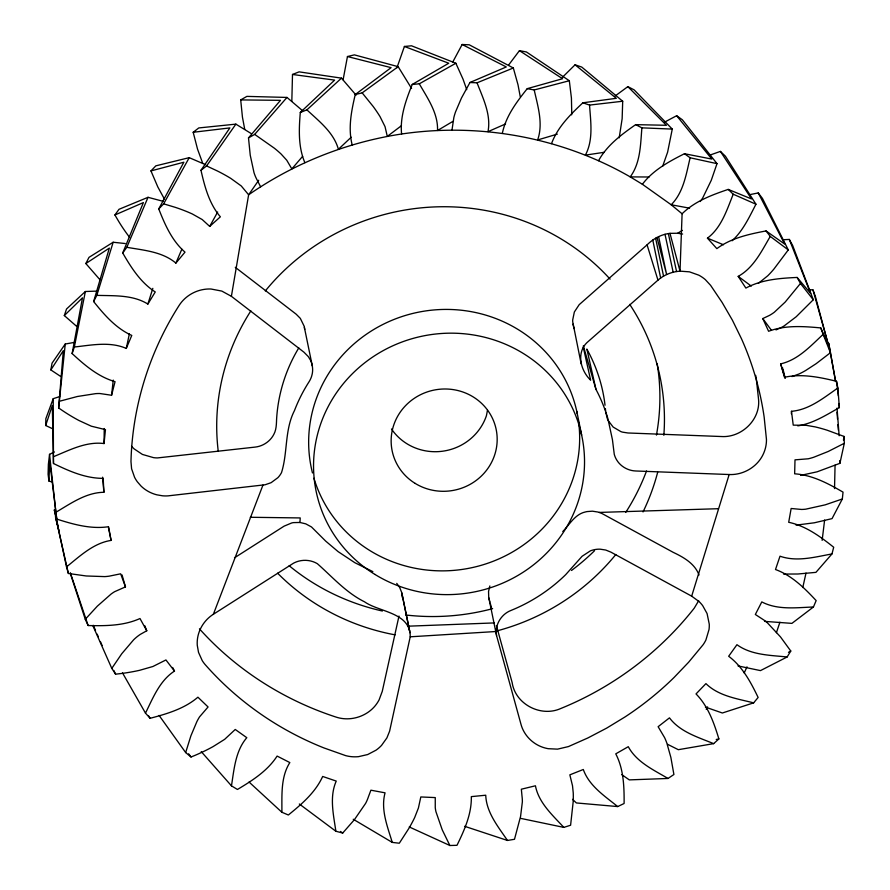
<?xml version="1.0" encoding="UTF-8"?>
<svg xmlns="http://www.w3.org/2000/svg" width="890" height="890" viewBox="0 0 890 890"><rect width="100%" height="100%" fill="white"/><g stroke="black" fill="none" stroke-linecap="round" stroke-linejoin="round"><path stroke-width="1.33" d="M59.641 396.595L53.222 398.687L53.478 463.512C69.042 471.088 85.54 478.431 103.184 478.353L103.896 492.281C86.007 492.493 70.666 503.584 55.892 512.273L56.76 519.081C73.314 524.377 90.747 529.305 108.269 526.747L111.083 540.408C93.45 543.111 79.855 556.194 66.516 566.885L68.385 573.483L86.219 575.975L104.709 576.609A53.845 51.787 -11.6 0 0 109.17 576.164L120.639 573.816L125.468 586.888L114.632 591.683A47.726 45.902 -11.6 0 0 111.105 594.042L97.355 606.146L85.273 619.284L88.132 625.537C105.587 625.97 123.777 625.87 139.986 618.528L146.772 630.765L140.364 634.348A41.863 40.261 -11.6 0 0 135.669 637.93A48.683 46.814 -11.6 0 0 133.6 639.843L121.774 653.716L111.795 668.39L115.567 674.153A191.717 184.375 -11.6 0 0 139.641 670.303L152.88 666.51L165.941 659.946L174.484 671.082C159.699 680.639 152.946 698.027 145.493 713.135L150.11 718.297C166.964 713.858 184.419 708.763 197.914 697.193L208.071 706.971L199.538 716.884A54.757 52.666 -11.6 0 0 196.801 721.801L190.905 735.796L185.665 752.562L191.027 757.001A189.915 182.65 -11.6 0 0 213.044 746.632L224.647 739.345L235.238 729.466L246.797 737.688C235.416 750.904 234.103 769.394 231.467 785.837L237.441 789.475C252.27 780.586 267.545 770.907 277.113 756.077L289.829 762.574C280.506 777.248 282.052 795.682 281.885 812.259L288.36 814.995C301.71 804.148 315.416 792.456 322.67 776.458L336.242 781.086C329.211 796.928 333.55 814.895 335.864 831.249L342.706 833.04L354.443 819.623L365.601 803.403A43.376 41.719 -11.6 0 0 368.427 796.795L370.907 790.187L385.059 792.834C380.508 809.544 387.495 826.61 392.268 842.407L399.31 843.219L408.933 828.323A165.139 158.821 -11.6 0 0 414.651 817.61L418.411 808.02L420.814 796.951L435.255 797.585L435.255 807.631A39.049 37.558 -11.6 0 0 435.944 811.702L442.23 829.814L449.873 845.5L456.993 845.311C464.402 830.103 471.745 813.927 471.322 796.628L485.74 795.215C486.374 812.548 498.222 826.777 507.467 840.46L514.498 839.281L520.572 816.43L522.363 801.823A44.901 43.187 -11.6 0 0 522.007 796.161L521.351 789.207L535.435 785.792C538.695 802.88 552.612 815.184 563.815 827.389L570.601 825.23L573.171 801.846A110.571 106.344 -11.6 0 0 573.249 793.012L572.515 785.77L569.845 774.845L583.295 769.494C589.135 785.959 604.777 796.094 617.716 806.574L624.113 803.492C624.213 786.704 623.69 769.082 615.758 753.852L628.284 746.688C636.595 762.152 653.605 769.928 668.012 778.461L673.908 774.511L670.86 757.39L666.832 743.072A63.39 60.965 -11.6 0 0 664.596 737.632L658.122 726.696L669.469 717.863C680.06 731.958 698.072 737.231 713.647 743.64L718.886 738.923C713.958 722.814 708.14 706.148 696.024 693.933L705.937 683.62C718.564 696.058 737.22 698.706 753.641 702.855L758.124 697.46C750.793 682.23 742.494 666.588 728.665 656.264L736.942 644.694C751.316 655.173 770.206 655.207 787.138 656.976L790.776 651.024L780.463 636.873L767.18 622.6A46.458 44.689 -11.6 0 0 763.787 619.974L755.343 614.489L761.796 601.907C777.604 610.229 796.35 607.614 813.438 606.991L816.152 600.594C804.515 588.09 791.866 575.496 775.502 569.522L780.007 556.194C796.873 562.168 815.095 556.984 831.972 553.936L833.696 547.25C820.269 536.537 805.828 525.901 788.696 522.285L791.143 508.49L801.49 509.447A41.563 39.972 -11.6 0 0 805.773 509.169L825.23 504.841L842.341 498.978L843.03 492.137C828.112 483.459 812.214 474.982 794.648 473.814L795.004 459.852L808.231 458.795A59.852 57.561 -11.6 0 0 813.772 457.238L828.245 451.464L844.321 443.276L843.987 436.423L827.211 430.226A161.991 155.794 -11.6 0 0 815.307 426.922L806.362 425.353L793.235 425.131L791.477 411.302C809.277 409.834 823.784 397.73 837.879 387.995L836.511 381.287C819.59 377.182 801.823 373.489 784.479 377.271L780.664 363.865C798.03 359.949 810.645 345.954 823.15 334.351L820.78 327.921C803.414 326.296 785.258 325.017 768.593 331.269L762.774 318.564L769.405 315.438A43.254 41.596 -11.6 0 0 774.367 312.201L785.202 302.055L800.455 283.454L797.129 277.446C779.685 278.236 761.529 279.605 745.876 288.082L738.199 276.367C753.652 267.846 761.695 250.98 770.251 236.417L766.045 230.933C748.913 234.17 731.135 238.053 716.851 248.633L707.45 238.164C721.49 227.606 726.919 209.784 733.215 194.22L728.22 189.403C711.744 194.988 694.723 201.307 682.096 213.778L680.016 271.15C671.961 271.695 664.051 274.832 657.966 280.15L588.323 341.404C575.852 351.517 580.158 370.251 590.637 380.175L583.273 347.167M53.656 456.637C69.531 450.118 86.297 441.262 104.052 443.554L104.241 428.513M835.065 465.17L834.531 488.577M562.369 77.363L575.073 64.792L581.748 67.073L622.7 101.237L622.143 118.715L619.195 137.85M231.389 296.314L221.821 291.086L211.008 289.016A33.753 32.463 -11.6 0 0 203.955 289.428C193.898 290.963 184.575 296.882 179.09 305.481C149.409 351.951 132.365 406.407 130.975 461.576L131.587 468.763L134.557 477.263A34.61 33.286 -11.6 0 0 137.405 481.879L140.987 485.996A34.677 33.353 -11.6 0 0 145.215 489.511A37.024 35.6 -11.6 0 0 149.965 492.315L151.656 493.071A34.966 33.631 -11.6 0 0 156.94 494.84L162.447 495.786A33.041 31.773 -11.6 0 0 168.054 495.864L265.064 484.772L271.094 482.692L277.869 477.685A23.118 22.239 -11.6 0 0 281.518 472.601C287.826 452.554 284.5 429.992 294.479 410.557A163.56 157.296 -11.6 0 1 309.064 381.754A24.742 23.785 -11.6 0 0 311.667 376.114L312.179 374.111A22.617 21.749 -11.6 0 0 312.557 367.982A23.374 22.473 -11.6 0 0 310.421 360.094L308.285 356.59L303.935 352.173L231.389 296.314L248.633 194.788C294.134 163.204 346.822 142.3 401.59 134.001C399.844 116.812 405.94 100.17 412.215 84.472L448.749 63.235L404.405 46.469L396.962 67.707M52.866 428.869L45.679 425.509L45.857 418.634L53.222 398.687M791.377 413.861L791.477 411.302M372.854 571.625L354.81 562.68L338.111 551.622L325.684 541.098L311.489 526.958L305.76 523.854L299.963 522.475L300.219 517.936L250.301 517.279M496.564 635.571C494.562 625.136 501.148 614.234 510.949 610.462A165.395 159.076 -11.6 0 0 565.717 574.629L582.093 556.283L590.404 550.854A23.084 22.206 -11.6 0 1 594.542 549.653A24.875 23.93 -11.6 0 1 595.966 549.408A21.683 20.848 -11.6 0 1 600.249 549.197L605.712 550.031L610.796 552.078L691.675 596.167L699.073 601.562A38.259 36.801 -11.6 0 1 702.688 605.656L707.072 613.544L709.252 624.101A33.219 31.951 -11.6 0 1 709.019 629.53L705.926 639.943A39.182 37.68 -11.6 0 1 703.144 644.694L688.604 662.26L674.086 677.457A317.318 305.17 -11.6 0 1 624.791 717.084L606.691 728.109L587.878 737.955L568.443 746.577L557.529 749.146L548.218 748.69A36.212 34.821 -11.6 0 1 542.822 747.3C532.42 743.784 523.887 735.062 521.017 724.415L496.564 635.571L488.721 597.346L488.543 591.472L489.856 585.965M598.547 160.701C606.991 145.248 621.52 134.546 635.649 124.645L641.89 127.849C640.489 144.391 640.589 162.903 630.22 176.888C561.657 137.349 479.788 122.453 401.59 134.001M104.052 443.554L105.465 429.647L91.336 426.199L78.999 420.525A189.459 182.205 -11.6 0 1 58.651 407.932L63.324 350.66L50.852 369.928L60.709 376.47M291.831 101.093L292.499 74.471L334.629 80.111L300.297 112.474C298.929 129.228 298.094 146.839 304.858 162.636M58.651 407.932L65.248 344.018L74.56 342.372M410.223 636.806L389.62 731.146L386.905 737.899L381.565 745.375A35.122 33.776 -11.6 0 1 375.947 750.226L367.681 754.542L358.57 756.645A37.258 35.823 -11.6 0 1 354.821 756.823A33.075 31.806 -11.6 0 1 349.236 756.378A37.002 35.578 -11.6 0 1 345.587 755.599L323.982 747.945A318.464 306.271 -11.6 0 1 251.147 707.127A317.808 305.648 -11.6 0 1 205.49 664.975A34.654 33.331 -11.6 0 1 202.23 660.614L198.526 652.392L197.268 645.294A37.169 35.745 -11.6 0 1 197.358 639.877C198.37 629.464 204.544 619.829 213.366 614.267L293.511 563.203A24.987 24.03 -11.6 0 1 298.662 561.156C304.892 559.476 311.778 560.355 317.329 563.67C332.459 577.009 346.065 592.662 364.555 601.829C379.329 612.242 410.646 612.42 410.223 636.806L496.231 631.5M59.864 401.156L77.352 396.506L95.63 393.647A42.709 41.074 -11.6 0 1 99.891 393.525L111.573 395.26L113.252 380.097M54.379 451.964L49.54 454.334L48.371 464.324L48.093 474.27L48.961 481.078L51.498 481.846M824.618 520.083L822.138 540.375M343.106 79.755L347.456 56.537L354.376 54.869L398.164 66.672L411.58 88.455M843.464 440.183L843.987 436.423M50.852 369.928L52.054 363.153L65.248 344.018M111.573 395.26L115.055 381.665C98.267 376.848 84.684 365.2 72.123 353.564L82.47 297.816L64.314 315.561L76.74 326.43M615.135 95.987L627.851 86.641L634.092 89.846L672.273 129.095L667.611 152.179L662.649 166.285M451.986 130.107L453.856 117.536A62.545 60.153 -11.6 0 1 455.558 111.862L461.476 98.011L469.953 82.503L506.299 66.95L462.155 44.5L452.632 62.256M844.321 443.276L839.915 463.323L817.109 471.811L800.588 475.405M72.123 353.564L74.337 347.011L85.373 291.508L97.499 291.086M487.464 410.312L486.418 415.73A53.1 51.075 -11.6 0 1 442.82 451.186A53.1 51.075 -11.6 0 1 391.489 428.969M74.337 347.011C91.359 345.164 109.904 341.259 126.28 348.424L129.384 333.739M642.38 184.274C653.038 170.146 668.98 161.546 684.455 153.725L690.128 157.775C686.235 174.006 683.542 192.374 671.205 204.767L642.38 184.274L630.22 176.888L649.077 176.999M347.456 56.537L391.111 67.651L355.255 94.54C351.405 110.927 347.89 128.238 352.184 144.914M398.987 616.058L382.266 691.363L379.062 699.974A52.933 50.908 -11.6 0 1 377.282 702.933C368.649 716.116 350.894 722.079 335.997 717.062C283.888 700.096 236.072 669.725 199.46 628.841M802.78 587.522L806.006 573.082M126.28 348.424L131.776 335.43C115.923 328.31 104.264 314.849 93.639 301.543L109.348 248.099L85.841 263.54L99.925 279.694M45.679 425.509L52.31 405.506L53.478 463.512M93.639 301.543L96.821 295.358L113.163 242.247L125.212 243.537M691.675 596.167L729.166 474.526C743.484 475.227 757.846 466.66 763.576 453.444A37.714 36.268 -11.6 0 0 765.378 448.293A37.169 35.745 -11.6 0 0 766.101 444.733A33.052 31.784 -11.6 0 0 766.446 439.326L764.165 417.154A318.753 306.56 -11.6 0 0 741.437 338.667L732.426 320.233L722.124 302.444L710.62 285.367L705.325 279.616A36.49 35.088 -11.6 0 0 698.817 275.177L689.45 271.839L680.016 271.15L669.981 233.358C661.281 234.348 653.227 238.709 647.075 244.861L579.179 304.68L574.35 311.99L572.682 320.033A59.908 57.616 -11.6 0 0 572.726 321.824L581.17 363.932M96.821 295.358C113.876 295.914 132.744 294.635 147.873 304.057L152.835 288.349M502.338 133.344C505.82 116.256 516.612 101.994 527.247 88.655L562.558 78.732L519.449 50.652L508.746 64.848M663.973 122.442L676.656 115.722L682.33 119.761L717.006 163.649L711.266 180.314L702.744 197.903A47.604 45.779 -11.6 0 1 700.163 201.541M776.403 632.701L779.918 622.21M64.314 315.561L66.539 308.997L85.373 291.508M213.366 614.267L262.951 485.095M147.873 304.057L155.261 291.953C140.687 282.631 131.197 267.645 122.72 252.983L143.379 202.586L114.921 214.98L117.825 219.964A185.954 178.845 -11.6 0 0 127.693 234.815L129.595 237.319M122.72 252.983L126.803 247.298L148.029 197.313L163.104 201.307M126.803 247.298C143.524 250.257 162.336 251.614 175.886 263.095L181.849 249.2M698.672 600.739L694.245 608.159C659.434 652.515 612.865 687.336 560.644 708.562C540.898 717.418 515.332 704.29 512.151 682.563L496.397 625.548M744.196 672.996L746.988 666.844M842.341 498.978L832.039 518.625L814.383 522.786L796.06 525.133M710.276 154.971L720.422 151.4L725.417 156.217L755.955 204.222C749.302 217.049 743.005 230.877 732.103 240.767M551.533 143.613C557.574 127.159 570.368 114.532 582.872 102.795L616.303 98.312L575.073 64.792M85.841 263.54L89.011 257.355L113.163 242.247M175.886 263.095L184.998 252.126C171.981 240.823 164.928 224.625 158.754 208.916L183.841 162.225L150.955 170.913L157.808 186.933L164.55 199.304M158.754 208.916L163.649 203.843L189.225 157.663L205.635 164.717M163.649 203.843L175.108 207.292A166.374 160.011 -11.6 0 1 192.251 213.934L202.219 219.552L209.706 226.416L217.661 212.02M706.204 709.263L707.595 706.883M298.795 347.901C285.723 369.428 278.025 394.203 276.59 419.346C276.401 424.441 276.345 429.814 273.809 434.409C270.215 441.407 262.939 446.246 255.152 447.091L157.552 457.916A27.835 26.767 -11.6 0 1 153.481 457.627L142.433 454.434L134.223 448.949A37.258 35.823 -11.6 0 1 132.187 446.969L131.509 446.213M209.706 226.416L220.364 216.815C209.206 203.732 204.689 186.689 200.984 170.279L229.876 127.904L193.186 132.276L197.536 149.131L202.697 163.237M200.984 170.279L206.58 165.941L235.883 124.133L251.002 133.433M258.701 180.269L248.633 194.788L241.257 185.954L230.733 178.356A177.177 170.402 -11.6 0 0 217.371 170.969L206.58 165.941M750.359 194.532L758.247 192.93L762.452 198.414L788.273 249.912L773.911 269.069A104.608 100.603 -11.6 0 1 767.814 275.733L758.369 283.354M114.921 214.98L119.004 209.295L148.029 197.313M831.972 553.936L815.93 572.359L797.863 574.006L783.534 574.061M260.614 186.778L257.41 180.525A44.889 43.176 -11.6 0 1 255.519 176.698A47.059 45.257 -11.6 0 1 254.006 172.649L250.246 155.227L248.499 137.905L280.495 100.325L240.701 99.914L242.447 117.191L244.717 129.239M248.499 137.905L254.673 134.39L286.992 97.433L302.266 110.449M302.645 156.317L291.842 168.9L286.747 160.222L281.107 154.026A123.599 118.871 -11.6 0 0 274.265 148.129L254.673 134.39M562.78 531.53C569.556 524.599 574.94 514.275 585.286 511.984A36.557 35.155 -11.6 0 1 587.055 511.583L592.406 511.183L597.913 512.028A42.642 41.018 -11.6 0 1 599.215 512.429A55.903 53.767 -11.6 0 1 600.516 512.896L601.774 513.441A40.184 38.637 -11.6 0 1 602.997 514.075L673.229 552.356C683.598 557.262 694.79 563.593 699.028 574.973M783.289 239.721L789.319 239.432L792.645 245.451L813.271 299.763L796.216 316.74L784.046 325.974A40.818 39.249 -11.6 0 1 778.706 328.722M150.955 170.913L155.839 165.84L189.225 157.663M300.297 112.474L306.905 109.859L341.471 78.142L356.1 95.152M351.216 137.205L338.389 149.309C333.817 132.488 319.009 121.229 306.905 109.859M813.438 606.991L791.911 623.378L764.521 621.365M808.988 289.584L812.982 289.918L815.351 296.348L830.437 352.707L816.152 363.676L805.684 370.474A74.582 71.723 -11.6 0 1 799.064 373.967L791.944 376.57M193.186 132.276L198.77 127.938L235.883 124.133M401.468 125.679L387.295 136.404L385.036 126.636L380.03 116.612A159.532 153.425 -11.6 0 0 373.21 106.522L362.174 92.872L355.255 94.54M362.174 92.872L398.164 66.672M234.515 557.796L284.121 526.135L291.731 522.953A17.811 17.133 -11.6 0 1 293.511 522.608L299.963 522.475M669.981 233.358L677.691 233.247L682.363 230.388M452.877 121.396L437.524 130.496C438.214 113.186 427.478 98.123 419.301 83.805L412.215 84.472M419.301 83.805L455.858 63.246L463.045 79.188L466.738 89.634M837.879 387.995L839.37 407.609C826.265 414.985 812.948 423.573 797.785 425.865M240.701 99.914L246.875 96.387L286.992 97.433M788.473 652.348L790.776 651.024M787.138 656.976L760.483 670.604L738.01 665.92M505.587 123.921L487.987 131.675C491.302 114.688 482.981 98.189 477.051 82.814L469.953 82.503M775.98 329.901L777.804 329.111M477.051 82.814L513.33 67.985L518.013 84.784L520.238 96.643M292.499 74.471L299.107 71.856L341.471 78.142M753.641 702.855L722.357 713.001L705.403 707.105M557.318 134.123L537.627 139.964C543.445 123.643 537.76 106.077 534.211 89.957L527.247 88.655M534.211 89.957L569.322 80.734L571.424 98.056L571.747 112.863A52.265 50.263 -11.6 0 1 571.647 114.855M716.25 739.479L718.886 738.923M713.647 743.64L678.314 749.692L667.622 744.329M604.199 152.301L585.375 155.127C593.574 139.83 590.637 121.585 589.547 105.087L582.872 102.795M589.547 105.087L622.7 101.237M404.405 46.469L411.503 45.791L455.858 63.246M668.012 778.461L629.297 779.885L621.721 774.589M407.642 626.204L494.284 622.922M599.215 512.429L718.052 508.713M635.649 124.645L666.41 125.279L627.851 86.641M641.89 127.849L672.273 129.095M729.166 474.526L635.794 470.988C628.106 470.732 620.619 466.549 616.659 459.907A23.285 22.395 -11.6 0 1 614.256 454.256L612.431 439.66L607.959 418.912A164.817 158.509 -11.6 0 0 595.966 389.408L583.328 345.854M462.155 44.5L469.253 44.812L513.33 67.985M617.716 806.574L576.364 802.947L572.548 799.331M677.691 233.247L682.619 234.07M684.455 153.725L711.8 159.065L676.656 115.722M519.449 50.652L526.413 51.965L569.322 80.734M689.583 208.171L671.205 204.767L682.096 213.778M690.128 157.775L717.006 163.649M563.815 827.389L520.628 818.366M507.467 840.46L464.58 826.287M728.22 189.403L751.494 198.926L720.422 151.4M733.215 194.22L755.955 204.222M707.45 238.164L723.481 244.761M449.873 845.5L409.244 826.944M392.268 842.407L353.23 819.245M766.045 230.933L784.669 244.049L758.247 192.93M770.251 236.417L788.273 249.912M340.47 831.46L342.706 833.04M335.864 831.249L299.318 803.993M738.199 276.367L751.282 286.091M235.283 267.312L296.136 314.159L300.319 318.375L304.102 326.096L312.312 365.946M281.885 812.259L249.078 782.054M797.129 277.446L810.612 293.433L789.319 239.432M231.467 785.837L201.229 751.605M396.74 583.362L399.61 587.344L401.713 592.506L409.978 632.712M800.455 283.454L813.271 299.763M188.613 753.797L191.027 757.001M762.774 318.564L771.474 330.335M185.665 752.562L159.088 715.415M148.697 715.961L150.11 718.297M145.493 713.135L122.497 672.873M607.948 420.258L613.165 427.067L620.831 431.583A13.728 13.205 -11.6 0 0 622.722 432.173L627.984 432.985L721.367 436.523C741.381 437.902 760.483 419.813 758.569 399.521L756.355 379.151M172.627 667.456L174.484 671.082M820.78 327.921L828.757 346.054L812.982 289.918M113.798 670.426L115.567 674.153M111.795 668.39L92.805 625.559M823.15 334.351L830.437 352.707M93.317 625.303L95.508 630.354M97.166 634.147L98.267 636.673M100.459 641.723L102.116 645.517M607.492 419.201L605.767 412.215M574.373 328.844L573.716 327.064M144.747 625.659L146.772 630.765M88.132 625.537L70.41 573.004M85.273 619.284L70.221 573.149M57.583 526.09L59.085 530.785M780.664 363.865L785.169 378.317L783.278 370.24M647.075 244.861L657.966 280.15M573.527 326.452L572.993 324.127M122.052 574.951L125.468 586.888M58.384 527.703L54.301 509.803L66.516 566.885M490.29 603.431L491.714 608.615M489.923 602.141L488.81 597.813M656.987 237.452L666.621 274.521L658.611 236.607M68.385 573.483L55.469 516.545L57.327 524.9M595.966 389.397L586.844 349.058C596.456 366.368 602.775 385.559 605.022 405.25M668.357 233.581L676.556 271.517M665.008 234.281L673.152 272.207M655.607 238.197L663.551 276.123M652.782 240.055L660.647 278.014M782.533 367.692L783.367 371.753M576.765 411.291L581.637 435.043M401.824 592.974L409.567 630.698M304.391 327.409L304.703 329.467M108.58 526.813L111.083 540.408M755.677 375.369L756.133 377.894M402.091 594.275L402.414 597.735M836.511 381.287L838.391 395.894M835.677 381.588L828.712 343.284L835.565 381.499M838.769 403.493L839.37 407.609M56.76 519.081L49.673 461.198L48.961 481.078M55.892 512.273L49.54 454.334M605.378 408.621L605.645 411.013M837.023 408.098L839.148 435.744M102.617 477.185L103.896 492.281M837.034 412.181L837.546 419.09M837.946 424.619L838.358 430.148M839.793 460.553L839.915 463.323M578.622 422.038A135.703 130.518 -11.6 0 1 471.322 567.798A135.703 130.518 -11.6 0 1 313.936 478.219M312.479 472.957A135.703 130.518 -11.6 0 1 415.597 312.791A135.703 130.518 -11.6 0 1 577.31 413.95M629.72 304.38A224.213 215.636 -11.6 0 1 663.84 435.299M657.688 472.201A224.213 215.636 -11.6 0 1 643.025 511.928M615.835 554.503A224.213 215.636 -11.6 0 1 497.165 630.832M395.138 634.859A224.213 215.636 -11.6 0 1 277.613 573.205M218.261 451.43A224.213 215.636 -11.6 0 1 250.869 310.866M265.32 290.941A224.213 215.636 -11.6 0 1 610.095 279.149M657.165 363.654A224.213 215.636 -11.6 0 1 656.442 435.088M646.529 470.955A224.213 215.636 -11.6 0 1 625.737 512.406M594.509 550.743A224.213 215.636 -11.6 0 1 571.502 570.479M492.615 608.66A224.213 215.636 -11.6 0 1 405.796 614.99M382.389 611.018A224.213 215.636 -11.6 0 1 289.183 565.74M374.968 574.451A135.703 130.518 -11.6 0 0 584.33 469.03A135.703 130.518 -11.6 0 0 387.795 348.201A135.703 130.518 -11.6 0 0 374.968 574.451M415.174 483.404A53.1 51.075 -11.6 0 0 497.098 442.152A53.1 51.075 -11.6 0 0 420.191 394.871A53.1 51.075 -11.6 0 0 415.174 483.404"/></g></svg>
